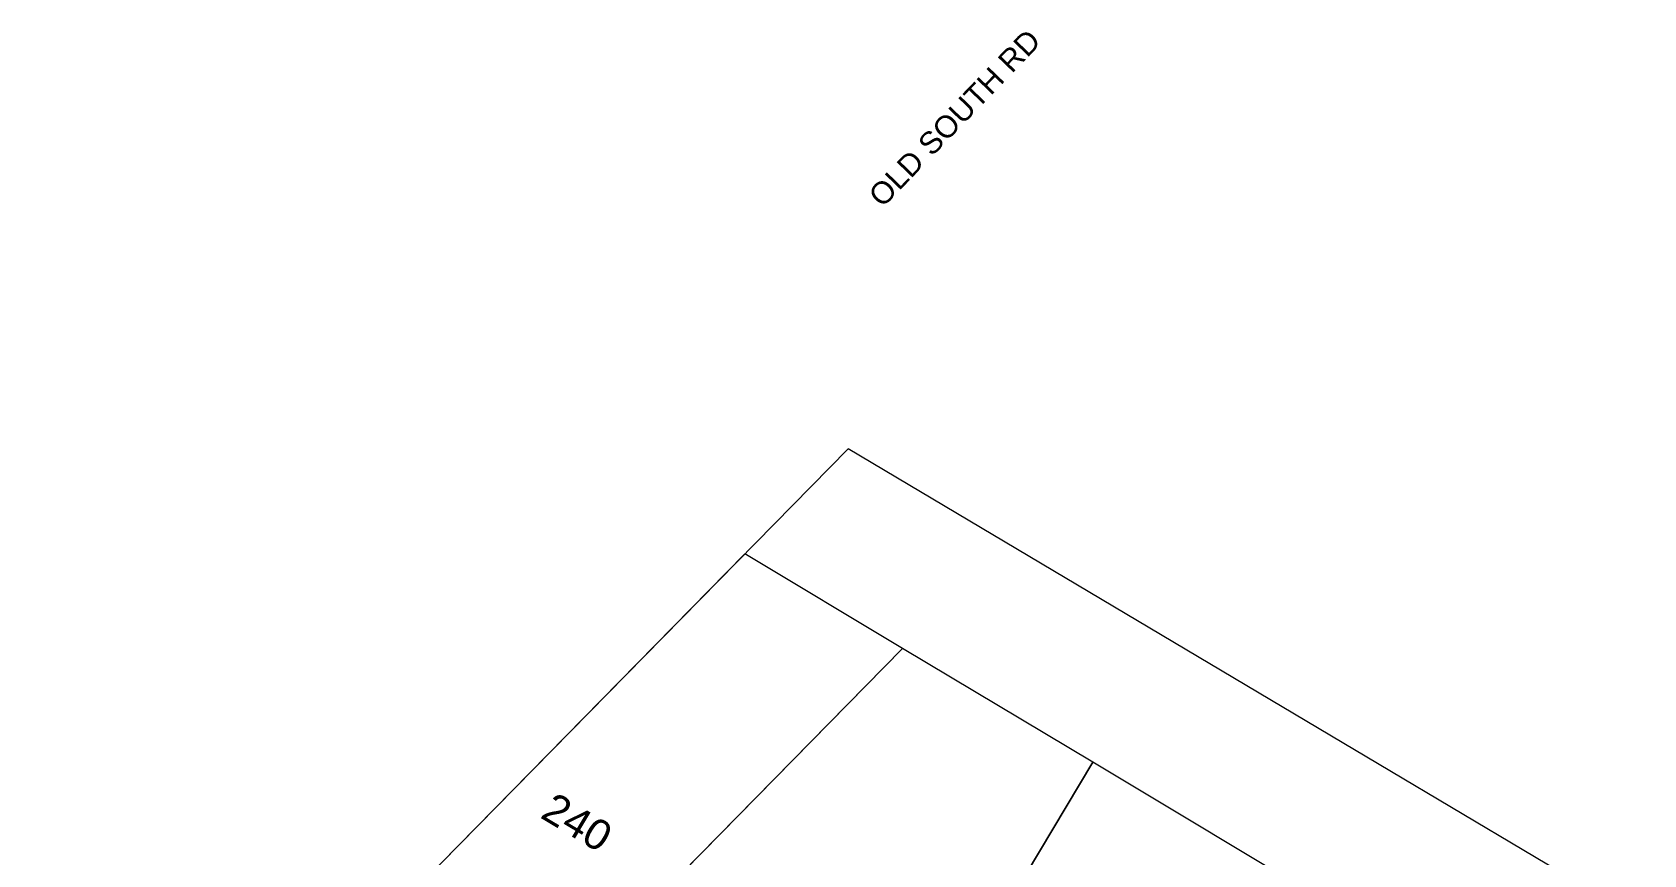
# Model space of a CAD drawing. Header units: metres. Extents: x 264965 to 265706, y 6180501 to 6181430.
# Drawn here: x 265156.3 to 265289.1, y 6181362.3 to 6181430.1 of the extents above; entities that cross this region are included whole.
import ezdxf

# ---------------------------------------------------------------- set-up
doc = ezdxf.new("R2010")
doc.units = ezdxf.units.M
for name, color, linetype, lineweight in [('_User Miscellaneous1', 30, 'Continuous', 13), ('Cadastre Developer_SP_NEW', 92, 'Continuous', 15), ('Cadastre Roads_SP_EXT', 96, 'Continuous', 15)]:
    doc.layers.add(name, color=color, linetype=linetype, lineweight=lineweight)
doc.styles.add('ARIAL', font='arial.ttf', dxfattribs={"height": 2})
doc.styles.get("Standard").update_dxf_attribs({"font": 'arial.ttf'})

msp = doc.modelspace()

# ---------------------------------------------------------------- linework, layer by layer
at = {"layer": '_User Miscellaneous1', "linetype": 'Continuous'}
msp.add_lwpolyline([(265630.784, 6181153.647), (265223.504, 6181395.748), (265180.824, 6181352.286), (265163.819, 6181334.971), (265122.712, 6181293.111), (265113.701, 6181273.624), (265099.661, 6181242.686), (265083.04, 6181206.06)], dxfattribs=at)
at = {"layer": 'Cadastre Developer_SP_NEW', "transparency": 33554687, "flags": 128}
for points in [[(265228.004, 6181379.312), (265215.013, 6181387.101), (265182.538, 6181354.032), (265193.048, 6181343.712)], [(265263.396, 6181358.09), (265243.67, 6181369.918), (265219.414, 6181329.292), (265239.486, 6181318.061)]]:
    msp.add_lwpolyline(points, close=True, dxfattribs=at)
msp.add_lwpolyline([(265243.67, 6181369.918), (265228.004, 6181379.312), (265196.512, 6181347.24), (265204.42, 6181342.816, -0.1620912), (265210.289, 6181337.071, 0.1118175), (265219.413, 6181329.29)], format="xyb", close=True, dxfattribs=at)

# ---------------------------------------------------------------- texts
at = {"layer": 'Cadastre Developer_SP_NEW', "transparency": 33554687, "style": 'ARIAL'}
msp.add_text('240', height=2.5, rotation=329.12694, dxfattribs=at).set_placement((265198.045, 6181365.407))
at = {"layer": 'Cadastre Roads_SP_EXT'}
msp.add_text('OLD SOUTH RD', height=1.8, rotation=46.06234, dxfattribs=at).set_placement((265226.341, 6181415.561))

doc.saveas('drawing.dxf')
